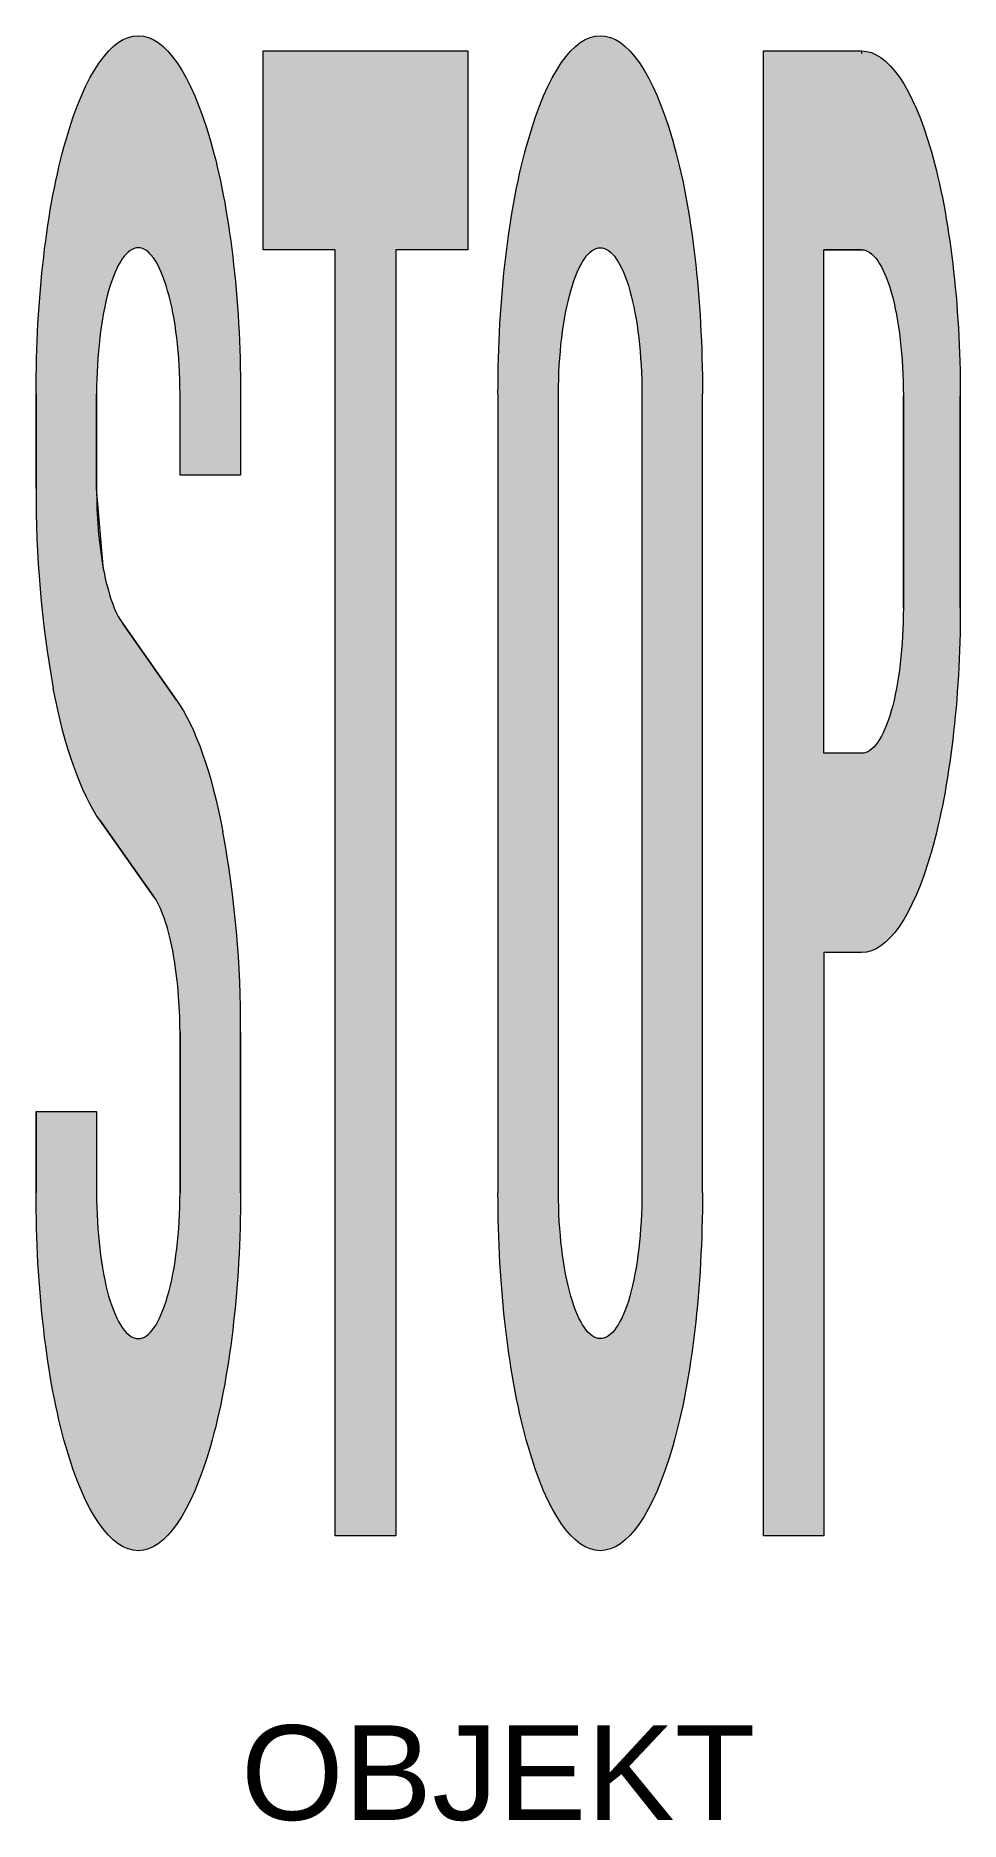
# Model space of a CAD drawing. Header units: metres. Extents: x -1.22 to 1.22, y -0.75 to 3.96.
import ezdxf
from ezdxf.enums import TextEntityAlignment as Align

# ---------------------------------------------------------------- set-up
doc = ezdxf.new("R2010")
doc.units = ezdxf.units.M
doc.layers.get('Defpoints').update_dxf_attribs({"color": 140, "lineweight": 5})
doc.styles.get("Standard").update_dxf_attribs({"font": 'arial.ttf'})

msp = doc.modelspace()

# ---------------------------------------------------------------- hatches: boundary and pattern name
at = {"lineweight": 0}
h = msp.add_hatch(color=0, dxfattribs=at)
h.dxf.hatch_style = 1
edge = h.paths.add_edge_path()
edge.add_arc((-3.482405757573079, 1.349691721923816), 2.802340560435588, 359.6100619794973, 370.4681419124064)
edge.add_spline(control_points=[(-0.72670711883228, 1.858845558307813), (-0.7563469961245912, 2.014455081699836), (-0.7986897636646402, 2.136190472216775), (-0.8495010247270895, 2.207114548742858)], knot_values=[0, 0, 0, 0, 1, 1, 1, 1], degree=3, periodic=0)
edge.add_line((-0.84950102472709, 2.207114548742858), (-0.9913491777792267, 2.409301024686286))
edge.add_spline(control_points=[(-0.9913491777792272, 2.409301024686286), (-1.012520543906532, 2.437882404243595), (-1.029457636808217, 2.487635114642486), (-1.04216045648451, 2.551149195381249)], knot_values=[0, 0, 0, 0, 1, 1, 1, 1], degree=3, periodic=0)
edge.add_arc((0.1553664061548869, 2.759632892196825), 1.215539402315222, 179.6980603687349, 189.875937873186, ccw=False)
edge.add_line((-1.060156117692657, 2.766038561572148), (-1.060156117692657, 3.015860752444231))
edge.add_spline(control_points=[(-1.060156117692656, 3.01586075244424), (-1.060156117692656, 3.118541860518298), (-1.048511866322712, 3.21593009177495), (-1.028399068501869, 3.287912771892997)], knot_values=[0, 0, 0, 0, 1, 1, 1, 1], degree=3, periodic=0)
edge.add_spline(control_points=[(-1.028399068501869, 3.287912771892997), (-1.007227702374678, 3.360953967388994), (-0.9797049264092832, 3.401179668887479), (-0.950065013831306, 3.401179668887479)], knot_values=[0, 0, 0, 0, 1, 1, 1, 1], degree=3, periodic=0)
edge.add_spline(control_points=[(-0.950065013831306, 3.401179668887479), (-0.9214836695595634, 3.401179668887479), (-0.8929023076449878, 3.360953967388994), (-0.8727895274669775, 3.287912771892997)], knot_values=[0, 0, 0, 0, 1, 1, 1, 1], degree=3, periodic=0)
edge.add_spline(control_points=[(-0.8727895274669775, 3.287912771892997), (-0.8516181789826189, 3.21593009177495), (-0.8399738923271227, 3.118541860518298), (-0.8399738923271227, 3.01586075244424)], knot_values=[0, 0, 0, 0, 1, 1, 1, 1], degree=3, periodic=0)
edge.add_line((-0.8399738923271227, 3.015860752444238), (-0.8399738923271227, 2.800971368610483))
edge.add_line((-0.8399738923271227, 2.800971368610483), (-0.6801300957095573, 2.800971368610483))
edge.add_line((-0.6801300957095573, 2.800971368610483), (-0.6801300957095575, 3.015860752444235))
edge.add_spline(control_points=[(-0.6801300957095575, 3.01586075244424), (-0.6801300957095575, 3.266741458694227), (-0.7087114399813002, 3.507036499523422), (-0.7595227186865825, 3.683817230257389)], knot_values=[0, 0, 0, 0, 1, 1, 1, 1], degree=3, periodic=0)
edge.add_spline(control_points=[(-0.7595227186865825, 3.683817230257389), (-0.8103340150345841, 3.861656723368575), (-0.8791409373051804, 3.961162144166358), (-0.950065013831306, 3.961162144166358)], knot_values=[0, 0, 0, 0, 1, 1, 1, 1], degree=3, periodic=0)
edge.add_spline(control_points=[(-0.950065013831306, 3.961162144166358), (-1.022047658663666, 3.961162144166358), (-1.090854598577095, 3.861656723368575), (-1.141665877282264, 3.683817230257389)], knot_values=[0, 0, 0, 0, 1, 1, 1, 1], degree=3, periodic=0)
edge.add_spline(control_points=[(-1.141665877282264, 3.683817230257389), (-1.192477155987546, 3.507036499523422), (-1.219999931952827, 3.266741458694227), (-1.219999931952827, 3.01586075244424)], knot_values=[0, 0, 0, 0, 1, 1, 1, 1], degree=3, periodic=0)
edge.add_line((-1.219999931952827, 3.015860752444236), (-1.219999931952827, 2.766038561592399))
edge.add_arc((1.677351866822065, 2.749636168891872), 2.897398226745922, 179.6756424827142, 190.1746475835444)
edge.add_spline(control_points=[(-1.174481494779513, 2.237812994341673), (-1.144841582201309, 2.082203470949643), (-1.101440281640691, 1.960468151003922), (-1.051687571241757, 1.889544056835042)], knot_values=[0, 0, 0, 0, 1, 1, 1, 1], degree=3, periodic=0)
edge.add_line((-1.051687571241758, 1.889544056835043), (-0.9087808675259899, 1.687357457391981))
edge.add_spline(control_points=[(-0.9087808675259905, 1.687357457391982), (-0.888668034419595, 1.658776148405884), (-0.8717309591606293, 1.609023438006993), (-0.8590281571271701, 1.545509321982621)], knot_values=[0, 0, 0, 0, 1, 1, 1, 1], degree=3, periodic=0)
edge.add_arc((-2.059918826400809, 1.330736753294024), 1.219944939663092, 0, 10.139827617066885, ccw=False)
edge.add_line((-0.8399738867377164, 1.330736753294024), (-0.8399738923271227, 0.9061340825843613))
edge.add_spline(control_points=[(-0.8399738923271227, 0.9061340825843547), (-0.8399738923271227, 0.8034529568674915), (-0.8516181789826189, 0.7060646726824298), (-0.8727895274669775, 0.633023459543629)], knot_values=[0, 0, 0, 0, 1, 1, 1, 1], degree=3, periodic=0)
edge.add_spline(control_points=[(-0.8727895274669775, 0.633023459543629), (-0.8929023076449878, 0.5610408147111872), (-0.9214836695595634, 0.520815219069529), (-0.950065013831306, 0.520815219069529)], knot_values=[0, 0, 0, 0, 1, 1, 1, 1], degree=3, periodic=0)
edge.add_spline(control_points=[(-0.950065013831306, 0.520815219069529), (-0.9797049264092832, 0.520815219069529), (-1.007227702374678, 0.5610408147111872), (-1.028399068501869, 0.633023459543629)], knot_values=[0, 0, 0, 0, 1, 1, 1, 1], degree=3, periodic=0)
edge.add_spline(control_points=[(-1.028399068501869, 0.633023459543629), (-1.048511866322712, 0.7060646726824298), (-1.060156117692656, 0.8034529568674915), (-1.060156117692656, 0.9061340825843547)], knot_values=[0, 0, 0, 0, 1, 1, 1, 1], degree=3, periodic=0)
edge.add_line((-1.060156117692657, 0.9061340825843546), (-1.060156117692657, 1.121023448775311))
edge.add_line((-1.060156117692657, 1.121023448775311), (-1.219999931952827, 1.121023448775311))
edge.add_line((-1.219999931952827, 1.121023448775311), (-1.219999931952828, 0.9061340825843691))
edge.add_spline(control_points=[(-1.219999931952827, 0.9061340825843547), (-1.219999931952827, 0.6552533939771794), (-1.192477155987546, 0.4149583884335928), (-1.141665877282264, 0.2371189482508202)], knot_values=[0, 0, 0, 0, 1, 1, 1, 1], degree=3, periodic=0)
edge.add_spline(control_points=[(-1.141665877282264, 0.2371189482508202), (-1.090854598577095, 0.06033802344599648), (-1.022047658663666, -0.03916745028020019), (-0.950065013831306, -0.03916745028020019)], knot_values=[0, 0, 0, 0, 1, 1, 1, 1], degree=3, periodic=0)
edge.add_spline(control_points=[(-0.950065013831306, -0.03916745028020019), (-0.8791409373051804, -0.03916745028020019), (-0.8103340150345841, 0.06033802344599648), (-0.7595227186865825, 0.2371189482508202)], knot_values=[0, 0, 0, 0, 1, 1, 1, 1], degree=3, periodic=0)
edge.add_spline(control_points=[(-0.7595227186865825, 0.2371189482508202), (-0.7087114399813002, 0.4149583884335928), (-0.6801300957095575, 0.6552533939771794), (-0.6801300957095575, 0.9061340825843547)], knot_values=[0, 0, 0, 0, 1, 1, 1, 1], degree=3, periodic=0)
edge.add_line((-0.6801300957095577, 0.9061340825843518), (-0.6801300957095577, 1.330619973451061))
h = msp.add_hatch(color=0, dxfattribs=at)
h.dxf.hatch_style = 1
edge = h.paths.add_edge_path()
edge.add_line((0.5393405070698807, 0.9061342118041184), (0.5393405070698807, 3.015860881664015))
edge.add_spline(control_points=[(0.5393405070698807, 3.015860881664011), (0.5393405070698807, 3.26674158791399), (0.5118177487473192, 3.507036505243547), (0.4610064523993176, 3.683817482976785)], knot_values=[0, 0, 0, 0, 1, 1, 1, 1], degree=3, periodic=0)
edge.add_spline(control_points=[(0.4610064523993176, 3.683817482976785), (0.4101951913368682, 3.861656993730783), (0.3413882161378867, 3.961162414528566), (0.2694055889482458, 3.961162414528566)], knot_values=[0, 0, 0, 0, 1, 1, 1, 1], degree=3, periodic=0)
edge.add_spline(control_points=[(0.2694055889482458, 3.961162414528566), (0.1984815124221202, 3.961162414528566), (0.1296745725088047, 3.861656993730783), (0.07886329380363599, 3.683817482976785)], knot_values=[0, 0, 0, 0, 1, 1, 1, 1], degree=3, periodic=0)
edge.add_spline(control_points=[(0.07886329380363599, 3.683817482976785), (0.02805201509835364, 3.507036505243547), (-0.0005293291733889927, 3.26674158791399), (-0.0005293291733889927, 3.015860881664011)], knot_values=[0, 0, 0, 0, 1, 1, 1, 1], degree=3, periodic=0)
edge.add_line((-0.0005293291733888816, 3.015860881664014), (-0.0005293291733887706, 0.9061342118041202))
edge.add_spline(control_points=[(-0.0005293291733889927, 0.9061342118041149), (-0.0005293291733889927, 0.6552535231969396), (0.02805201509835364, 0.4149585176533566), (0.07886329380363599, 0.2371190774705876)], knot_values=[0, 0, 0, 0, 1, 1, 1, 1], degree=3, periodic=0)
edge.add_spline(control_points=[(0.07886329380363599, 0.2371190774705876), (0.1296745725088047, 0.06033815266576381), (0.1984815124221202, -0.03916732106043286), (0.2694055889482458, -0.03916732106043286)], knot_values=[0, 0, 0, 0, 1, 1, 1, 1], degree=3, periodic=0)
edge.add_spline(control_points=[(0.2694055889482458, -0.03916732106043286), (0.3413882161378867, -0.03916732106043286), (0.4101951913368682, 0.06033815266576381), (0.4610064523993176, 0.2371190774705876)], knot_values=[0, 0, 0, 0, 1, 1, 1, 1], degree=3, periodic=0)
edge.add_spline(control_points=[(0.4610064523993176, 0.2371190774705876), (0.5118177487473192, 0.4149585176533566), (0.5393405070698807, 0.6552535231969396), (0.5393405070698807, 0.9061342118041149)], knot_values=[0, 0, 0, 0, 1, 1, 1, 1], degree=3, periodic=0)
edge = h.paths.add_edge_path(flags=16)
edge.add_spline(control_points=[(0.2694055889482458, 3.401179674607611), (0.2990455015263367, 3.401179674607611), (0.3265682951344504, 3.360954096608757), (0.3477396436188089, 3.287912901112761)], knot_values=[0, 0, 0, 0, 1, 1, 1, 1], degree=3, periodic=0)
edge.add_spline(control_points=[(0.3477396436188089, 3.287912901112761), (0.3678524237968193, 3.215930220994714), (0.3794967104524292, 3.118542007380867), (0.3794967104524292, 3.015860881664011)], knot_values=[0, 0, 0, 0, 1, 1, 1, 1], degree=3, periodic=0)
edge.add_line((0.3794967104524291, 3.015860881664009), (0.3794967104524292, 0.9061342118041207))
edge.add_spline(control_points=[(0.3794967104524292, 0.9061342118041149), (0.3794967104524292, 0.8034530860872517), (0.3678524237968193, 0.70606480190219), (0.3477396436188089, 0.6330235887633928)], knot_values=[0, 0, 0, 0, 1, 1, 1, 1], degree=3, periodic=0)
edge.add_spline(control_points=[(0.3477396436188089, 0.6330235887633928), (0.3265682951344504, 0.5610409615737555), (0.2990455015263367, 0.5208153482892963), (0.2694055889482458, 0.5208153482892963)], knot_values=[0, 0, 0, 0, 1, 1, 1, 1], degree=3, periodic=0)
edge.add_spline(control_points=[(0.2694055889482458, 0.5208153482892963), (0.2408242446766169, 0.5208153482892963), (0.2122429004048743, 0.5610409615737555), (0.192130102584031, 0.6330235887633928)], knot_values=[0, 0, 0, 0, 1, 1, 1, 1], degree=3, periodic=0)
edge.add_spline(control_points=[(0.192130102584031, 0.6330235887633928), (0.1709587364568395, 0.70606480190219), (0.1593144850868955, 0.8034530860872517), (0.1593144850868955, 0.9061342118041149)], knot_values=[0, 0, 0, 0, 1, 1, 1, 1], degree=3, periodic=0)
edge.add_line((0.1593144850868954, 0.9061342118041148), (0.1593144850868955, 3.015860881664011))
edge.add_spline(control_points=[(0.1593144850868955, 3.015860881664011), (0.1593144850868955, 3.118542007380867), (0.1709587364568395, 3.215930220994714), (0.192130102584031, 3.287912901112761)], knot_values=[0, 0, 0, 0, 1, 1, 1, 1], degree=3, periodic=0)
edge.add_spline(control_points=[(0.192130102584031, 3.287912901112761), (0.2122429004048743, 3.360954096608757), (0.2408242446766169, 3.401179674607611), (0.2694055889482458, 3.401179674607611)], knot_values=[0, 0, 0, 0, 1, 1, 1, 1], degree=3, periodic=0)
h = msp.add_hatch(color=0, dxfattribs=at)
h.dxf.hatch_style = 1
h.paths.add_polyline_path([(-0.2704642580633272, -2.220446049250313e-16), (-0.2704642580633276, 3.395887056229732), (-0.0799219452757709, 3.395887056229732), (-0.0799219452757709, 3.920937094969239), (-0.6208503674683354, 3.920937094969239), (-0.6208503674683357, 3.395887056229732), (-0.4303080723236121, 3.395887056229732), (-0.4303080723236119, -4.440892098500626e-16)])
h = msp.add_hatch(color=0, dxfattribs=at)
h.dxf.hatch_style = 1
edge = h.paths.add_edge_path()
edge.add_spline(control_points=[(0.9595921462311596, 1.540216938681339), (1.028399086144589, 1.540216938681339), (1.095088871802375, 1.636546636917238), (1.143783013894961, 1.806976063669886)], knot_values=[0, 0, 0, 0, 1, 1, 1, 1], degree=3, periodic=0)
edge.add_spline(control_points=[(1.143783013894961, 1.806976063669886), (1.192477173630266, 1.978464146942911), (1.219999931952828, 2.209232073014867), (1.219999931952828, 2.450585523365177)], knot_values=[0, 0, 0, 0, 1, 1, 1, 1], degree=3, periodic=0)
edge.add_line((1.219999931952828, 2.450585523365177), (1.219999931952828, 3.010568245643319))
edge.add_spline(control_points=[(1.219999931952828, 3.01056824564332), (1.219999931952828, 3.251921960635712), (1.192477173630266, 3.483748419728414), (1.143783013894961, 3.654177705338618)], knot_values=[0, 0, 0, 0, 1, 1, 1, 1], degree=3, periodic=0)
edge.add_spline(control_points=[(1.143783013894961, 3.654177705338618), (1.095088871802375, 3.825665788611651), (1.028399086144589, 3.920937094969239), (0.9595921462311596, 3.920937094969239)], knot_values=[0, 0, 0, 0, 1, 1, 1, 1], degree=3, periodic=0)
edge.add_line((0.9595921462311592, 3.920937094969239), (0.7002429111731205, 3.92093709496924))
edge.add_line((0.7002429111731205, 3.92093709496924), (0.7002429111731205, -4.440892098500626e-16))
edge.add_line((0.7002429111731205, -4.440892098500626e-16), (0.860086725433405, -6.661338147750939e-16))
edge.add_line((0.860086725433405, -6.661338147750939e-16), (0.860086725433405, 1.540216938681339))
edge.add_line((0.860086725433405, 1.540216938681339), (0.9595921462311596, 1.540216938681339))
edge = h.paths.add_edge_path(flags=16)
edge.add_line((0.860086725433405, 2.066325386941962), (0.860086725433405, 3.395887056229732))
edge.add_line((0.860086725433405, 3.395887056229732), (0.96697032408718, 3.395887056229731))
edge.add_spline(control_points=[(0.9595921462311596, 3.395887056229732), (0.9892320411665312, 3.395887056229732), (1.016754852417478, 3.355661478230878), (1.037926183259003, 3.283678798112831)], knot_values=[0, 0, 0, 0, 1, 1, 1, 1], degree=3, periodic=0)
edge.add_spline(control_points=[(1.037926183259003, 3.283678798112831), (1.058039016365513, 3.210637602616834), (1.069683267735457, 3.113249512502626), (1.069683267735457, 3.01056824564332)], knot_values=[0, 0, 0, 0, 1, 1, 1, 1], degree=3, periodic=0)
edge.add_line((1.069683267735457, 3.010568245643318), (1.069683267735457, 2.450585523365176))
edge.add_spline(control_points=[(1.069683267735457, 2.450585523365177), (1.069683267735457, 2.348963054168699), (1.058039016365513, 2.250516184034474), (1.037926183259003, 2.178533627416058)], knot_values=[0, 0, 0, 0, 1, 1, 1, 1], degree=3, periodic=0)
edge.add_spline(control_points=[(1.037926183259003, 2.178533627416058), (1.016754852417478, 2.106550964940815), (0.9892320411665312, 2.066325386941962), (0.9595921462311596, 2.066325386941962)], knot_values=[0, 0, 0, 0, 1, 1, 1, 1], degree=3, periodic=0)
edge.add_line((0.9669703239961004, 2.066325386941962), (0.860086725433405, 2.066325386941962))

# ---------------------------------------------------------------- linework, layer by layer
at = {"color": 0, "lineweight": 0}
for p, q in [((-0.0005293291733889927, 3.015860881664011), (-0.0005293291733889927, 0.9061342118041149)), ((0.1593144850868955, 0.9061342118041149), (0.1593144850868955, 3.015860881664011)), ((0.3794967104524292, 3.015860881664011), (0.3794967104524292, 0.9061342118029532)), ((0.5393405070698807, 0.9061342118028715), (0.5393405070698807, 3.015860881664011))]:
    msp.add_line(p, q, dxfattribs=at)
for points in [[(-0.4303080723236119, -4.440892098500626e-16), (-0.4303080723236119, 3.395887056229732), (-0.6208503674683354, 3.395887056229732), (-0.6208503674683354, 3.920937094969239), (-0.0799219452757709, 3.920937094969239), (-0.0799219452757709, 3.395887056229732), (-0.2704642580633274, 3.395887056229732), (-0.2704642580633274, -4.440892098500626e-16), (-0.4303080723236119, -4.440892098500626e-16)], [(0.860086725433405, 3.395887056229732), (0.9595921462311596, 3.395887056229732), (0.860086725433405, 3.395887056229732)], [(-1.219999931952827, 2.766038561572209), (-1.219999931952827, 3.01586075244424), (-1.219999931952827, 2.766038561572209)], [(-1.060156117692656, 3.01586075244424), (-1.060156117692656, 2.766038561572209), (-1.060156117692656, 3.01586075244424)], [(1.069683267735457, 3.01056824564332), (1.069683267735457, 2.450585523365177), (1.069683267735457, 3.01056824564332)], [(1.219999931952828, 3.01056824564332), (1.219999931952828, 2.450585523365177), (1.219999931952828, 3.01056824564332)], [(-0.9913491777792272, 2.409301024686286), (-0.8495010247270895, 2.207114548742858), (-0.9913491777792272, 2.409301024686286)], [(-0.9087808675259905, 1.687357457391982), (-1.051687571241757, 1.889544056835042), (-0.9087808675259905, 1.687357457391982)], [(-0.8399738923271227, 0.9061340825843547), (-0.8399738923271227, 1.330619973434473), (-0.8399738923271227, 0.9061340825843547)], [(-0.6801300957095575, 1.330619973434473), (-0.6801300957095575, 0.9061340825843547), (-0.6801300957095575, 1.330619973434473)], [(-1.219999931952827, 0.9061340825843547), (-1.219999931952827, 1.121023448775311), (-1.219999931952827, 0.9061340825843547)]]:
    msp.add_lwpolyline(points, close=True, dxfattribs=at)
for points in [[(0.7002429111731205, -4.440892098500626e-16), (0.7002429111731205, 3.920937094969239), (0.9595921462311596, 3.920937094969239), (0.9591234215079114, 3.913850742259001)], [(0.9595921462311596, 2.066325386941962), (0.860086725433405, 2.066325386941962), (0.860086725433405, 3.395887056229732)], [(-0.6801300957095575, 3.01586075244424), (-0.6801300957095575, 2.800971368610483), (-0.8399738923271227, 2.800971368610483), (-0.8399738923271227, 3.01586075244424)], [(0.9595921462311596, 1.540216938681339), (0.860086725433405, 1.540216938681339), (0.860086725433405, -4.440892098500626e-16), (0.7002429111731205, -4.440892098500626e-16)], [(-1.219999931952827, 1.121023448775311), (-1.060156117692656, 1.121023448775311), (-1.060156117692656, 0.9061340825843547)]]:
    msp.add_lwpolyline(points, dxfattribs=at)
for points in [[(-1.219999931952941, 2.766038561572202, 0.04584262482992938), (-1.174481494779513, 2.237812994341666)], [(-1.060156117692656, 2.766038561572202, 0.04443858597893887), (-1.04216045648451, 2.551149195381242)], [(-1.04216045648451, 2.551149195381242), (-1.060156117692656, 2.766038561572202, 0.04443858597893887), (-1.060156117692656, 2.766038561572202, 0.04443858597893887)], [(-0.6801300957096712, 1.330619973434473, 0.04741279103194021), (-0.72670711883228, 1.85884555830782)], [(-0.8399738923271227, 1.330619973434473, 0.0442962136997245), (-0.8590281571271701, 1.545509321982621)]]:
    msp.add_lwpolyline(points, format="xyb", dxfattribs=at)
for points in [[(-1.141665877282264, 3.683817230257389), (-1.090854598577095, 3.861656723368575), (-1.022047658663666, 3.961162144166358), (-0.950065013831306, 3.961162144166358)], [(-0.950065013831306, 3.961162144166358), (-0.8791409373051804, 3.961162144166358), (-0.8103340150345841, 3.861656723368575), (-0.7595227186865825, 3.683817230257389)], [(0.07886329380363599, 3.683817482976785), (0.1296745725088047, 3.861656993730783), (0.1984815124221202, 3.961162414528566), (0.2694055889482458, 3.961162414528566)], [(0.2694055889482458, 3.961162414528566), (0.3413882161378867, 3.961162414528566), (0.4101951913368682, 3.861656993730783), (0.4610064523993176, 3.683817482976785)], [(0.9595921462311596, 3.920937094969239), (1.028399086144589, 3.920937094969239), (1.095088871802375, 3.825665788611651), (1.143783013894961, 3.654177705338618)], [(-1.219999931952827, 3.01586075244424), (-1.219999931952827, 3.266741458694227), (-1.192477155987546, 3.507036499523422), (-1.141665877282264, 3.683817230257389)], [(-0.7595227186865825, 3.683817230257389), (-0.7087114399813002, 3.507036499523422), (-0.6801300957095575, 3.266741458694227), (-0.6801300957095575, 3.01586075244424)], [(-0.0005293291733889927, 3.015860881664011), (-0.0005293291733889927, 3.26674158791399), (0.02805201509835364, 3.507036505243547), (0.07886329380363599, 3.683817482976785)], [(0.4610064523993176, 3.683817482976785), (0.5118177487473192, 3.507036505243547), (0.5393405070698807, 3.26674158791399), (0.5393405070698807, 3.015860881664011)], [(1.143783013894961, 3.654177705338618), (1.192477173630266, 3.483748419728414), (1.219999931952828, 3.251921960635712), (1.219999931952828, 3.01056824564332)], [(-0.950065013831306, 3.401179668887479), (-0.9797049264092832, 3.401179668887479), (-1.007227702374678, 3.360953967388994), (-1.028399068501869, 3.287912771892997)], [(-0.8727895274669775, 3.287912771892997), (-0.8929023076449878, 3.360953967388994), (-0.9214836695595634, 3.401179668887479), (-0.950065013831306, 3.401179668887479)], [(0.192130102584031, 3.287912901112761), (0.2122429004048743, 3.360954096608757), (0.2408242446766169, 3.401179674607611), (0.2694055889482458, 3.401179674607611)], [(0.2694055889482458, 3.401179674607611), (0.2990455015263367, 3.401179674607611), (0.3265682951344504, 3.360954096608757), (0.3477396436188089, 3.287912901112761)], [(0.9595921462311596, 3.395887056229732), (0.9892320411665312, 3.395887056229732), (1.016754852417478, 3.355661478230878), (1.037926183259003, 3.283678798112831)], [(-1.028399068501869, 3.287912771892997), (-1.048511866322712, 3.21593009177495), (-1.060156117692656, 3.118541860518298), (-1.060156117692656, 3.01586075244424)], [(-0.8399738923271227, 3.01586075244424), (-0.8399738923271227, 3.118541860518298), (-0.8516181789826189, 3.21593009177495), (-0.8727895274669775, 3.287912771892997)], [(0.1593144850868955, 3.015860881664011), (0.1593144850868955, 3.118542007380867), (0.1709587364568395, 3.215930220994714), (0.192130102584031, 3.287912901112761)], [(0.3477396436188089, 3.287912901112761), (0.3678524237968193, 3.215930220994714), (0.3794967104524292, 3.118542007380867), (0.3794967104524292, 3.015860881664011)], [(1.037926183259003, 3.283678798112831), (1.058039016365513, 3.210637602616834), (1.069683267735457, 3.113249512502626), (1.069683267735457, 3.01056824564332)], [(-1.04216045648451, 2.551149195381249), (-1.029457636808217, 2.487635114642486), (-1.012520543906532, 2.437882404243595), (-0.9913491777792272, 2.409301024686286)], [(1.069683267735457, 2.450585523365177), (1.069683267735457, 2.348963054168699), (1.058039016365513, 2.250516184034474), (1.037926183259003, 2.178533627416058)], [(1.219999931952828, 2.450585523365177), (1.219999931952828, 2.209232073014867), (1.192477173630266, 1.978464146942911), (1.143783013894961, 1.806976063669886)], [(-1.051687571241757, 1.889544056835042), (-1.101440281640691, 1.960468151003922), (-1.144841582201309, 2.082203470949643), (-1.174481494779513, 2.237812994341673)], [(-0.8495010247270895, 2.207114548742858), (-0.7986897636646402, 2.136190472216775), (-0.7563469961245912, 2.014455081699836), (-0.72670711883228, 1.858845558307813)], [(1.037926183259003, 2.178533627416058), (1.016754852417478, 2.106550964940815), (0.9892320411665312, 2.066325386941962), (0.9595921462311596, 2.066325386941962)], [(1.143783013894961, 1.806976063669886), (1.095088871802375, 1.636546636917238), (1.028399086144589, 1.540216938681339), (0.9595921462311596, 1.540216938681339)], [(-0.8590281571271701, 1.545509321982621), (-0.8717309591606293, 1.609023438006993), (-0.888668034419595, 1.658776148405884), (-0.9087808675259905, 1.687357457391982)], [(-1.141665877282264, 0.2371189482508202), (-1.192477155987546, 0.4149583884335928), (-1.219999931952827, 0.6552533939771794), (-1.219999931952827, 0.9061340825843547)], [(-1.060156117692656, 0.9061340825843547), (-1.060156117692656, 0.8034529568674915), (-1.048511866322712, 0.7060646726824298), (-1.028399068501869, 0.633023459543629)], [(-0.8727895274669775, 0.633023459543629), (-0.8516181789826189, 0.7060646726824298), (-0.8399738923271227, 0.8034529568674915), (-0.8399738923271227, 0.9061340825843547)], [(-0.6801300957095575, 0.9061340825843547), (-0.6801300957095575, 0.6552533939771794), (-0.7087114399813002, 0.4149583884335928), (-0.7595227186865825, 0.2371189482508202)], [(0.07886329380363599, 0.2371190774705876), (0.02805201509835364, 0.4149585176533566), (-0.0005293291733889927, 0.6552535231969396), (-0.0005293291733889927, 0.9061342118041149)], [(0.192130102584031, 0.6330235887633928), (0.1709587364568395, 0.70606480190219), (0.1593144850868955, 0.8034530860872517), (0.1593144850868955, 0.9061342118041149)], [(0.3794967104524292, 0.9061342118041149), (0.3794967104524292, 0.8034530860872517), (0.3678524237968193, 0.70606480190219), (0.3477396436188089, 0.6330235887633928)], [(0.5393405070698807, 0.9061342118041149), (0.5393405070698807, 0.6552535231969396), (0.5118177487473192, 0.4149585176533566), (0.4610064523993176, 0.2371190774705876)], [(-1.028399068501869, 0.633023459543629), (-1.007227702374678, 0.5610408147111872), (-0.9797049264092832, 0.520815219069529), (-0.950065013831306, 0.520815219069529)], [(-0.950065013831306, 0.520815219069529), (-0.9214836695595634, 0.520815219069529), (-0.8929023076449878, 0.5610408147111872), (-0.8727895274669775, 0.633023459543629)], [(0.2694055889482458, 0.5208153482892963), (0.2408242446766169, 0.5208153482892963), (0.2122429004048743, 0.5610409615737555), (0.192130102584031, 0.6330235887633928)], [(0.3477396436188089, 0.6330235887633928), (0.3265682951344504, 0.5610409615737555), (0.2990455015263367, 0.5208153482892963), (0.2694055889482458, 0.5208153482892963)], [(-0.950065013831306, -0.03916745028020019), (-1.022047658663666, -0.03916745028020019), (-1.090854598577095, 0.06033802344599648), (-1.141665877282264, 0.2371189482508202)], [(-0.7595227186865825, 0.2371189482508202), (-0.8103340150345841, 0.06033802344599648), (-0.8791409373051804, -0.03916745028020019), (-0.950065013831306, -0.03916745028020019)], [(0.2694055889482458, -0.03916732106043286), (0.1984815124221202, -0.03916732106043286), (0.1296745725088047, 0.06033815266576381), (0.07886329380363599, 0.2371190774705876)], [(0.4610064523993176, 0.2371190774705876), (0.4101951913368682, 0.06033815266576381), (0.3413882161378867, -0.03916732106043286), (0.2694055889482458, -0.03916732106043286)]]:
    msp.add_open_spline(points, degree=3, dxfattribs=at)

# ---------------------------------------------------------------- texts
at = {"layer": 'Defpoints'}
msp.add_attdef('OBJEKT', text='664', height=0.25, dxfattribs=at).set_placement((4.440892098500626e-16, -0.4999999999999995), align=Align.TOP_CENTER)

doc.saveas('drawing.dxf')
